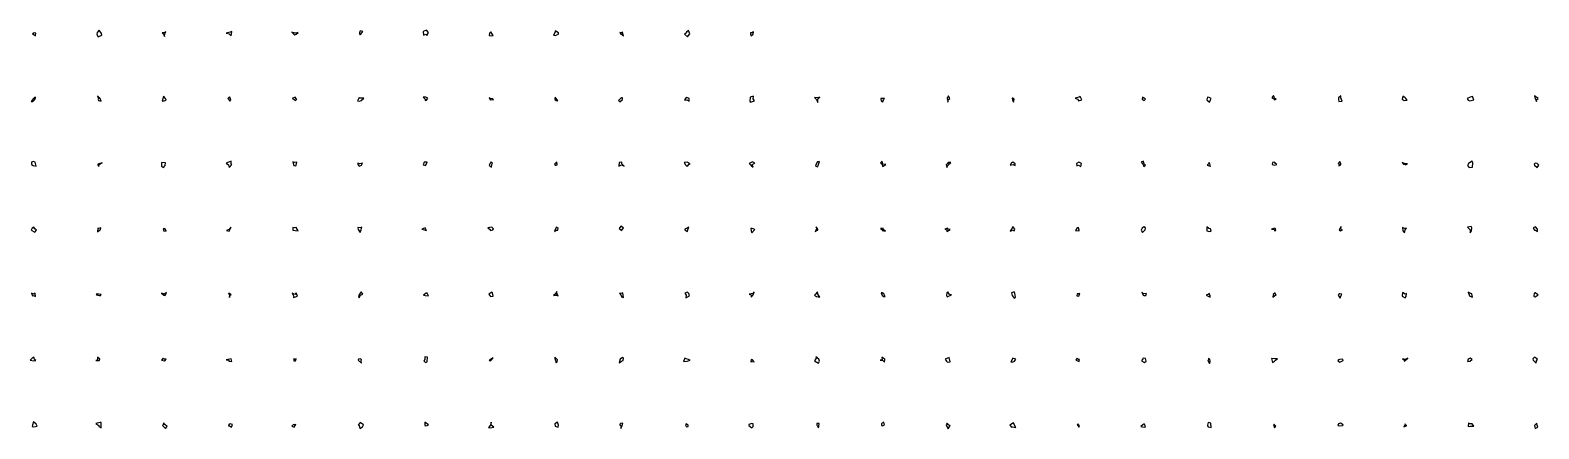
# Model space of a CAD drawing. Extents: x -38 to 48049, y 946 to 7054.
# Drawn here: x 24946 to 48049, y 946 to 7053 of the extents above; entities that cross this region are included whole.
import ezdxf

# ---------------------------------------------------------------- set-up
doc = ezdxf.new("R2010")
doc.units = 0

msp = doc.modelspace()

# ---------------------------------------------------------------- linework, layer by layer
for points in [[(25033.41579, 7005.12182, 0), (25005.08147, 7012.0793, 0), (24993.65449, 7004.63253, 0), (24982.59926, 6992.90711, 0), (24996.80647, 6988.96314, 0), (25026.80716, 6966.39931, 0), (25033.41579, 7005.12182, 0)], [(26036.20395, 7003.95963, 0), (26002.96715, 7051.14766, 0), (25972.79652, 7017.68601, 0), (25967.10864, 6984.33858, 0), (25985.28545, 6948.01475, 0), (26044.57484, 6976.09203, 0), (26036.20395, 7003.95963, 0)], [(27023.37417, 7025.02789, 0), (26993.59056, 7013.51055, 0), (26967.42157, 7009.83392, 0), (26988.02442, 6993.04214, 0), (27003.80341, 6955.76794, 0), (27009.14106, 6994.57557, 0), (27023.37417, 7025.02789, 0)], [(28032.30851, 7034.01712, 0), (28009.39553, 7022.98128, 0), (27949.20425, 7008.87552, 0), (27992.93203, 6995.59953, 0), (27998.3678, 6991.38164, 0), (28022.795, 6964.6838, 0), (28032.30851, 7034.01712, 0)], [(29050.22787, 7017.91508, 0), (29002.18335, 7005.68114, 0), (28955.32063, 7022.44028, 0), (28984.01607, 6991.84329, 0), (29001.01916, 6983.08735, 0), (29017.62349, 6988.75668, 0), (29050.22787, 7017.91508, 0)], [(30042.46258, 7030.13225, 0), (29999.50209, 7044.53606, 0), (29988.59341, 7011.23439, 0), (29990.77658, 6998.71362, 0), (30002.03014, 6983.05952, 0), (30011.18767, 6992.73604, 0), (30042.46258, 7030.13225, 0)], [(31046.37841, 7015.03187, 0), (31013.30051, 7052.53518, 0), (30964.81591, 7030.68023, 0), (30967.56466, 6973.983, 0), (31005.76025, 6988.98807, 0), (31021.47229, 6970.59103, 0), (31046.37841, 7015.03187, 0)], [(32018.40788, 7002.22988, 0), (31998.64234, 7024.5599, 0), (31981.24421, 7007.22527, 0), (31974.46093, 6970.3343, 0), (32014.53064, 6965.3785, 0), (32036.98628, 6972.50946, 0), (32018.40788, 7002.22988, 0)], [(33034.96868, 7012.87931, 0), (32983.5892, 7042.77527, 0), (32984.10746, 7022.74998, 0), (32958.40663, 6974.08296, 0), (32987.42521, 6970.50337, 0), (33038.85342, 6992.5454, 0), (33034.96868, 7012.87931, 0)], [(34019.21981, 7025.85865, 0), (34001.82593, 7014.06629, 0), (33977.07705, 7014.53051, 0), (33992.09209, 6990.20175, 0), (34002.67192, 6992.67026, 0), (34033.8554, 6958.94766, 0), (34019.21981, 7025.85865, 0)], [(35029.27512, 7046.15554, 0), (34994.88824, 7024.34124, 0), (34991.16802, 7008.81493, 0), (34967.27742, 6990.74387, 0), (35010.53459, 6950.87917, 0), (35046.34482, 6996.8775, 0), (35029.27512, 7046.15554, 0)], [(36022.10724, 7026.60189, 0), (35996.12413, 7012.37826, 0), (35978.49584, 7013.97452, 0), (35974.94363, 6987.9919, 0), (35989.70103, 6967.30331, 0), (36016.906, 6993.40885, 0), (36022.10724, 7026.60189, 0)], [(25033.3472, 6020.87569, 0), (25010.32237, 6019.60042, 0), (24995.91641, 6004.34787, 0), (24963.91948, 5959.03272, 0), (24986.69709, 5962.25183, 0), (25011.60813, 5987.77268, 0), (25033.3472, 6020.87569, 0)], [(26017.19906, 6005.98804, 0), (25979.98355, 6046.73261, 0), (25993.39194, 6002.96886, 0), (25987.45814, 5991.0712, 0), (25991.50583, 5973.7095, 0), (26032.60673, 5963.53036, 0), (26017.19906, 6005.98804, 0)], [(27017.39875, 6003.94159, 0), (26989.89841, 6039.66577, 0), (26985.42734, 6017.45888, 0), (26967.70467, 5963.53267, 0), (26995.96788, 5969.1058, 0), (27028.30596, 5979.98521, 0), (27017.39875, 6003.94159, 0)], [(28012.85761, 6005.58621, 0), (27998.88323, 6031.30095, 0), (27971.26849, 6006.00723, 0), (27982.97248, 5996.86083, 0), (28005.13765, 5965.94472, 0), (28017.6066, 5985.67714, 0), (28012.85761, 6005.58621, 0)], [(29021.78029, 6002.00686, 0), (29002.69018, 6023.80253, 0), (28959.57898, 6007.59681, 0), (28986.09733, 5993.67268, 0), (29009.35293, 5974.77297, 0), (29029.93978, 5996.24666, 0), (29021.78029, 6002.00686, 0)], [(30053.63118, 6010.70363, 0), (29995.02702, 6009.29487, 0), (29985.03392, 6020.35386, 0), (29956.9302, 5969.92062, 0), (29991.22724, 5966.61273, 0), (30015.51756, 5973.34653, 0), (30053.63118, 6010.70363, 0)], [(31036.50626, 6013.22549, 0), (31007.40971, 6028.23629, 0), (30966.9408, 6025.44353, 0), (30994.59654, 5994.50862, 0), (30995.60889, 5976.49343, 0), (31016.82537, 5979.62495, 0), (31036.50626, 6013.22549, 0)], [(32023.28091, 6001.37863, 0), (31997.39663, 6006.20221, 0), (31975.36472, 6017.04951, 0), (31992.17221, 5987.45858, 0), (31999.04397, 5992.33953, 0), (32041.57667, 5986.68146, 0), (32023.28091, 6001.37863, 0)], [(33003.18638, 6005.0343, 0), (32984.99505, 6028.37061, 0), (32979.55577, 6001.78684, 0), (32985.35702, 5987.72301, 0), (33001.86433, 5977.47184, 0), (33024.95771, 5970.73459, 0), (33003.18638, 6005.0343, 0)], [(34019.10499, 6013.87559, 0), (34002.67724, 6014.15142, 0), (33991.46686, 6009.09177, 0), (33957.74174, 5974.30483, 0), (33974.59443, 5954.43831, 0), (34016.86503, 5988.44777, 0), (34019.10499, 6013.87559, 0)], [(35040.0177, 6006.24887, 0), (35004.29822, 6019.56821, 0), (34983.12536, 6003.54057, 0), (34965.5713, 5981.96626, 0), (35001.40293, 5986.19423, 0), (35036.03586, 5966.64771, 0), (35040.0177, 6006.24887, 0)], [(36018.50371, 6000.90025, 0), (36020.59388, 6040.16885, 0), (35973.79203, 6026.45043, 0), (35967.84339, 5967.01666, 0), (35975.68293, 5951.65513, 0), (36037.12816, 5971.07415, 0), (36018.50371, 6000.90025, 0)], [(37040.33444, 6023.84981, 0), (37004.98186, 6016.07295, 0), (36957.38264, 6019.74022, 0), (36981.45211, 5994.96213, 0), (37006.94165, 5945.47593, 0), (37006.18796, 5995.92098, 0), (37040.33444, 6023.84981, 0)], [(38026.68311, 6007.23394, 0), (38000.08504, 6006.74594, 0), (37975.21037, 6006.19607, 0), (37977.53922, 5969.68711, 0), (38004.05334, 5953.62218, 0), (38013.61355, 5985.5615, 0), (38026.68311, 6007.23394, 0)], [(39027.51886, 6005.9845, 0), (39010.16498, 6046.9419, 0), (38985.0385, 6006.00915, 0), (38992.2934, 5999.00948, 0), (39000.74006, 5947.23422, 0), (39008.21601, 5993.11528, 0), (39027.51886, 6005.9845, 0)], [(40003.76368, 6004.52246, 0), (39994.91057, 6013.02096, 0), (39985.39365, 6012.79972, 0), (39991.55312, 5986.47225, 0), (40006.33876, 5947.93002, 0), (40014.83187, 5996.67083, 0), (40003.76368, 6004.52246, 0)], [(41023.7221, 6036.07759, 0), (41011.89313, 6026.34658, 0), (40946.5808, 6009.80871, 0), (40990.16042, 5993.44048, 0), (41000.16271, 5968.4126, 0), (41049.45086, 5984.10959, 0), (41023.7221, 6036.07759, 0)], [(42011.78841, 6010.26709, 0), (42000.46961, 6009.94259, 0), (41982.34533, 6027.87238, 0), (41972.5016, 5995.15165, 0), (42005.03039, 5977.06666, 0), (42025.47698, 5995.87375, 0), (42011.78841, 6010.26709, 0)], [(43033.58568, 6004.4002, 0), (43000.43466, 6019.78086, 0), (42973.18218, 6028.34731, 0), (42964.98956, 5983.03954, 0), (43004.91181, 5950.74002, 0), (43020.24348, 5985.08959, 0), (43033.58568, 6004.4002, 0)], [(44005.60325, 6001.04783, 0), (43987.9651, 6051.31247, 0), (43958.27609, 6015.89322, 0), (43994.40029, 5997.44329, 0), (44001.71032, 5983.53158, 0), (44029.20457, 5999.17804, 0), (44005.60325, 6001.04783, 0)], [(45018.92162, 6016.00774, 0), (45018.12071, 6048.72752, 0), (44979.03129, 6017.90615, 0), (44983.56861, 5991.36803, 0), (44988.52993, 5960.89034, 0), (45037.34923, 5962.72121, 0), (45018.92162, 6016.00774, 0)], [(46010.43187, 6003.71076, 0), (46000.08131, 6015.78462, 0), (45967.73607, 6041.27033, 0), (45954.86779, 5997.53754, 0), (45986.06462, 5973.0637, 0), (46030.32238, 5978.22462, 0), (46010.43187, 6003.71076, 0)], [(47035.14207, 6037.05471, 0), (46996.30153, 6028.53354, 0), (46951.12883, 6004.89769, 0), (46965.25555, 5982.76682, 0), (46992.5447, 5967.64775, 0), (47052.35567, 5983.24378, 0), (47035.14207, 6037.05471, 0)], [(48039.8848, 6007.26595, 0), (47984.92481, 6046.87003, 0), (47994.56888, 6001.95095, 0), (47995.7046, 5996.33028, 0), (48012.53654, 5959.17427, 0), (48020.19919, 5990.8128, 0), (48039.8848, 6007.26595, 0)], [(25023.93714, 5029.02827, 0), (24997.5525, 5040.69297, 0), (24964.63871, 5031.88247, 0), (24965.11112, 4997.07485, 0), (24994.14257, 4980.48482, 0), (25037.24724, 4967.69501, 0), (25023.93714, 5029.02827, 0)], [(26046.6726, 5020.91505, 0), (25997.37201, 5005.06911, 0), (25995.85369, 5006.97521, 0), (25976.48249, 4997.26849, 0), (26000.28233, 4963.80282, 0), (26004.46546, 4993.79877, 0), (26046.6726, 5020.91505, 0)], [(27016.45372, 5022.10434, 0), (27008.25766, 5019.43162, 0), (26958.79247, 5026.32995, 0), (26955.29656, 4970.83066, 0), (26986.16613, 4950.8558, 0), (27011.81566, 4980.45612, 0), (27016.45372, 5022.10434, 0)], [(28026.10293, 5001.52698, 0), (28022.21207, 5043.51222, 0), (27946.84033, 5013.71196, 0), (27985.07143, 4991.90693, 0), (27993.2815, 4948.65627, 0), (28035.68451, 4996.2299, 0), (28026.10293, 5001.52698, 0)], [(29030.86526, 5029.83232, 0), (28994.08356, 5026.78894, 0), (28969.12891, 5037.11876, 0), (28982.60925, 4980.55253, 0), (29012.38046, 4975.16859, 0), (29020.4439, 4986.64755, 0), (29030.86526, 5029.83232, 0)], [(30033.71589, 5016.02597, 0), (29996.2871, 5007.6979, 0), (29961.98459, 5014.69947, 0), (29961.83761, 4992.46637, 0), (29982.8625, 4968.08088, 0), (30021.73505, 4982.26582, 0), (30033.71589, 5016.02597, 0)], [(31026.3819, 5032.42042, 0), (31007.31926, 5032.21232, 0), (30977.92279, 5028.45779, 0), (30963.14131, 4991.73103, 0), (31000.62715, 4980.01267, 0), (31007.93906, 4995.58563, 0), (31026.3819, 5032.42042, 0)], [(32024.6383, 5015.05748, 0), (32005.95992, 5037.24591, 0), (31990.7592, 5014.86807, 0), (31974.53136, 4986.57194, 0), (32009.93845, 4951.90258, 0), (32014.36986, 4996.78429, 0), (32024.6383, 5015.05748, 0)], [(33008.9799, 5010.97982, 0), (33008.92504, 5036.01576, 0), (32973.61814, 5001.64883, 0), (32986.20559, 4985.09834, 0), (32999.6643, 4983.08496, 0), (33022.56698, 4994.37693, 0), (33008.9799, 5010.97982, 0)], [(34004.60447, 5003.42936, 0), (34008.78487, 5030.41683, 0), (33963.47625, 5026.85319, 0), (33958.94084, 4968.80908, 0), (33999.77788, 4990.28134, 0), (34042.9416, 4971.38504, 0), (34004.60447, 5003.42936, 0)], [(35051.80015, 5003.85026, 0), (35006.05191, 5028.71933, 0), (34960.79378, 5027.91575, 0), (34979.45812, 4988.79899, 0), (35007.16738, 4963.89902, 0), (35038.29886, 4999.20564, 0), (35051.80015, 5003.85026, 0)], [(36040.94712, 5013.16258, 0), (36008.40494, 5037.45428, 0), (35958.60122, 5010.9129, 0), (35985.07731, 4981.61593, 0), (36018.3277, 4953.72808, 0), (36004.87864, 4995.86145, 0), (36040.94712, 5013.16258, 0)], [(37031.7346, 5041.11412, 0), (37003.71206, 5033.90099, 0), (36989.4751, 5015.96138, 0), (36969.85435, 4967.98051, 0), (37009.34073, 4957.57654, 0), (37013.91876, 4978.2435, 0), (37031.7346, 5041.11412, 0)], [(38005.96355, 5002.18596, 0), (37994.08191, 5043.73253, 0), (37967.51367, 5022.10553, 0), (37995.59107, 4993.98462, 0), (37995.9373, 4966.17923, 0), (38047.56109, 4993.92408, 0), (38005.96355, 5002.18596, 0)], [(39047.18835, 5023.28931, 0), (39002.32343, 5025.51166, 0), (38991.55164, 5008.32561, 0), (38974.0657, 4988.73649, 0), (38984.30368, 4951.3488, 0), (39005.5447, 4991.91272, 0), (39047.18835, 5023.28931, 0)], [(40028.15458, 5003.77946, 0), (39996.33029, 5030.34524, 0), (39974.94461, 5020.31516, 0), (39955.25205, 4986.59402, 0), (40000.05321, 4994.64493, 0), (40029.85787, 4978.06929, 0), (40028.15458, 5003.77946, 0)], [(41046.43933, 5010.84897, 0), (41003.64393, 5032.86824, 0), (40968.00319, 5012.52523, 0), (40974.14249, 4973.27495, 0), (41002.15114, 4984.93641, 0), (41035.85787, 4966.47317, 0), (41046.43933, 5010.84897, 0)], [(42005.88719, 5002.80455, 0), (41996.8643, 5044.55368, 0), (41959.0819, 5029.21947, 0), (41992.3425, 4993.11974, 0), (42000.35439, 4962.62929, 0), (42026.42026, 4982.50552, 0), (42005.88719, 5002.80455, 0)], [(43009.55801, 5005.86377, 0), (43002.73599, 5025.24662, 0), (42993.71297, 5010.62642, 0), (42968.29302, 4985.26075, 0), (43014.38662, 4968.52752, 0), (43022.64982, 4963.58432, 0), (43009.55801, 5005.86377, 0)], [(44013.34165, 5013.76723, 0), (44001.98081, 5030.29147, 0), (43970.09769, 5026.48312, 0), (43964.72467, 4993.91154, 0), (44002.43288, 4984.11706, 0), (44034.65819, 4994.49478, 0), (44013.34165, 5013.76723, 0)], [(45016.20168, 5005.51011, 0), (44999.22766, 5042.11481, 0), (44974.61781, 5008.1316, 0), (44992.55974, 4992.80119, 0), (44987.02535, 4973.5647, 0), (45015.42279, 4990.46212, 0), (45016.20168, 5005.51011, 0)], [(46037.41277, 5005.47512, 0), (46003.68843, 5007.08367, 0), (45955.21244, 5024.27341, 0), (45975.64068, 4998.18767, 0), (45999.89813, 4993.8101, 0), (46007.74437, 4991.36674, 0), (46037.41277, 5005.47512, 0)], [(47037.67161, 5022.44192, 0), (47025.50852, 5045.60153, 0), (46972.4333, 5009.87978, 0), (46957.6498, 4982.1534, 0), (46982.69319, 4951.11034, 0), (47030.92678, 4956.67719, 0), (47037.67161, 5022.44192, 0)], [(48024.85501, 5008.19815, 0), (47992.54505, 5014.49634, 0), (47979.755, 5000.3917, 0), (47983.88912, 4983.57031, 0), (48022.29474, 4951.08082, 0), (48048.84314, 4986.89896, 0), (48024.85501, 5008.19815, 0)], [(25016.86522, 4008.72791, 0), (25003.83721, 4033.50856, 0), (24977.64919, 4018.8743, 0), (24962.45477, 3987.76808, 0), (25018.97003, 3956.73228, 0), (25044.60865, 3987.90928, 0), (25016.86522, 4008.72791, 0)], [(26026.92859, 4025.25475, 0), (25992.65332, 4015.23683, 0), (25980.58711, 4019.64924, 0), (25977.5302, 3963.16118, 0), (26006.06846, 3987.84585, 0), (26023.35897, 3994.24991, 0), (26026.92859, 4025.25475, 0)], [(27013.23667, 4010.90548, 0), (26993.93911, 4017.01563, 0), (26984.78747, 4006.28346, 0), (26995.45656, 3995.51169, 0), (26989.04722, 3979.30442, 0), (27030.81062, 3976.29284, 0), (27013.23667, 4010.90548, 0)], [(28019.96987, 4025.21021, 0), (28017.64649, 4034.40976, 0), (27991.21302, 4001.49886, 0), (27954.60643, 3985.54924, 0), (27994.94351, 3975.67552, 0), (28005.08875, 3996.17754, 0), (28019.96987, 4025.21021, 0)], [(29019.54014, 4030.16552, 0), (28986.88265, 4027.19133, 0), (28969.7082, 4029.02633, 0), (28967.75676, 3990.95259, 0), (29002.72415, 3983.27165, 0), (29050.64872, 3981.12273, 0), (29019.54014, 4030.16552, 0)], [(30027.41202, 4037.32452, 0), (30006.50793, 4026.96013, 0), (29966.22013, 4028.53096, 0), (29968.56685, 3998.44345, 0), (29998.06016, 3955.47222, 0), (30012.84852, 3996.46303, 0), (30027.41202, 4037.32452, 0)], [(31003.03531, 4004.77973, 0), (30995.56266, 4022.69783, 0), (30945.83034, 4004.86066, 0), (30985.35697, 3995.22506, 0), (30995.99112, 3991.23555, 0), (31014.83212, 3984.74187, 0), (31003.03531, 4004.77973, 0)], [(32041.2654, 4008.52155, 0), (32017.27645, 4034.02779, 0), (31952.27895, 4026.23562, 0), (31992.39504, 3999.94823, 0), (31992.3785, 3983.20607, 0), (32032.14913, 3994.62967, 0), (32041.2654, 4008.52155, 0)], [(33031.33561, 4014.77441, 0), (33004.43225, 4034.04695, 0), (32984.50568, 4000.46056, 0), (32973.42224, 3971.27925, 0), (33001.4336, 3987.10576, 0), (33027.56935, 3990.21365, 0), (33031.33561, 4014.77441, 0)], [(34033.10761, 4023.37374, 0), (33988.95325, 4050.90359, 0), (33967.17281, 4015.47574, 0), (33992.56783, 3996.17131, 0), (34008.95687, 3982.4329, 0), (34008.70804, 3990.35168, 0), (34033.10761, 4023.37374, 0)], [(35034.66736, 4035.05463, 0), (35007.71791, 4019.86861, 0), (34973.18754, 4006.46143, 0), (34970.81342, 3995.03711, 0), (35011.75911, 3970.80701, 0), (35019.85138, 3996.86852, 0), (35034.66736, 4035.05463, 0)], [(36018.32129, 4009.99379, 0), (36003.81176, 4014.90666, 0), (35983.82135, 4013.76871, 0), (35985.08704, 3977.53658, 0), (35997.88481, 3947.56009, 0), (36041.11838, 3998.7229, 0), (36018.32129, 4009.99379, 0)], [(37008.5872, 4003.22968, 0), (36983.64988, 4042.19918, 0), (36990.17182, 4005.07625, 0), (36966.32462, 3970.67168, 0), (37002.64676, 3987.88665, 0), (37009.92201, 3988.84632, 0), (37008.5872, 4003.22968, 0)], [(38010.55767, 4001.25384, 0), (38010.87284, 4020.56595, 0), (37968.04527, 4012.23186, 0), (37992.07344, 3998.33814, 0), (37992.36281, 3981.56486, 0), (38041.99095, 3971.73643, 0), (38010.55767, 4001.25384, 0)], [(39003.77258, 4003.66289, 0), (38992.42989, 4018.5286, 0), (38953.68925, 4005.07493, 0), (38981.77437, 3993.92216, 0), (38981.53662, 3966.40205, 0), (39032.60994, 3999.04518, 0), (39003.77258, 4003.66289, 0)], [(40022.26744, 4005.36875, 0), (39994.47904, 4044.65839, 0), (39983.16008, 4021.88911, 0), (39954.00574, 3973.846, 0), (39995.96967, 3990.79203, 0), (40012.11886, 3979.42588, 0), (40022.26744, 4005.36875, 0)], [(41010.80057, 4011.26984, 0), (40992.60592, 4030.37861, 0), (40979.34308, 4023.8154, 0), (40951.3763, 3982.58393, 0), (41010.89097, 3977.67373, 0), (41003.81798, 3996.69437, 0), (41010.80057, 4011.26984, 0)], [(42025.8544, 4024.57324, 0), (42002.34177, 4038.65225, 0), (41974.83945, 4017.33895, 0), (41958.53972, 3988.50767, 0), (41978.00385, 3955.40114, 0), (42019.36783, 3994.50461, 0), (42025.8544, 4024.57324, 0)], [(43019.37677, 4011.04907, 0), (42997.12195, 4016.3403, 0), (42966.52293, 4039.84157, 0), (42966.88112, 3978.9307, 0), (42998.33369, 3970.03143, 0), (43031.92089, 3974.13232, 0), (43019.37677, 4011.04907, 0)], [(44015.69319, 4007.98854, 0), (44005.83207, 4020.27235, 0), (43955.5821, 4005.13752, 0), (43994.29523, 3998.32345, 0), (43999.57381, 3981.52047, 0), (44023.58936, 3985.71529, 0), (44015.69319, 4007.98854, 0)], [(45014.5133, 4006.04681, 0), (45019.94278, 4042.83749, 0), (44994.7583, 4006.92041, 0), (44990.16612, 3996.72214, 0), (45010.25159, 3977.96073, 0), (45040.13133, 3993.6734, 0), (45014.5133, 4006.04681, 0)], [(46021.75613, 4018.09238, 0), (45992.08666, 4015.21154, 0), (45961.86416, 4028.36897, 0), (45965.15829, 3980.74974, 0), (45991.8007, 3949.81834, 0), (46003.78435, 3994.37227, 0), (46021.75613, 4018.09238, 0)], [(47024.31525, 4022.51752, 0), (47012.85088, 4045.88492, 0), (46958.74204, 4034.42119, 0), (46995.63198, 3995.13234, 0), (46995.02338, 3949.79769, 0), (47017.60257, 3978.38587, 0), (47024.31525, 4022.51752, 0)], [(48026.23358, 4006.68801, 0), (47997.73566, 4041.94998, 0), (47961.9329, 4025.51929, 0), (47981.15514, 3990.10347, 0), (47995.52046, 3990.75912, 0), (48027.97678, 3970.60078, 0), (48026.23358, 4006.68801, 0)], [(25021.49787, 3025.41945, 0), (25000.97285, 3010.61144, 0), (24965.27021, 3022.33957, 0), (24981.8304, 2983.50739, 0), (24997.09317, 2986.74826, 0), (25027.93856, 2974.82418, 0), (25021.49787, 3025.41945, 0)], [(26034.08114, 3005.23289, 0), (25997.32297, 3009.38926, 0), (25955.40654, 3006.78392, 0), (25963.73156, 2997.28139, 0), (26002.51037, 2987.00473, 0), (26024.30172, 2991.02643, 0), (26034.08114, 3005.23289, 0)], [(27036.45528, 3034.48691, 0), (27000.97926, 3011.48572, 0), (26959.5794, 3022.24531, 0), (26994.70803, 2994.51835, 0), (26999.472, 2993.45202, 0), (27011.19242, 2987.09948, 0), (27036.45528, 3034.48691, 0)], [(28021.95638, 3000.53243, 0), (27990.30088, 3023.04527, 0), (27984.45286, 3017.65824, 0), (27996.48902, 2996.36395, 0), (28000.7629, 2955.55066, 0), (28005.13224, 2997.16307, 0), (28021.95638, 3000.53243, 0)], [(29021.12386, 3031.70047, 0), (29000.72559, 3006.10844, 0), (28959.33041, 3025.04107, 0), (28981.42991, 2971.95626, 0), (28977.35566, 2960.39964, 0), (29039.96403, 2975.8695, 0), (29021.12386, 3031.70047, 0)], [(30038.10784, 3010.61917, 0), (30016.654, 3042.45597, 0), (29989.3917, 3007.70243, 0), (29975.57165, 2983.59252, 0), (29984.69925, 2954.5259, 0), (30003.69559, 2995.16449, 0), (30038.10784, 3010.61917, 0)], [(31025.12398, 3022.37437, 0), (31009.91939, 3024.28773, 0), (30989.63262, 3010.37245, 0), (30967.95288, 2994.76526, 0), (30997.21689, 2987.97801, 0), (31046.92249, 2985.55063, 0), (31025.12398, 3022.37437, 0)], [(32023.81809, 3028.25401, 0), (32015.42795, 3041.4492, 0), (31969.63377, 3006.49995, 0), (31979.12768, 2994.60359, 0), (31994.85237, 2975.65353, 0), (32034.50952, 2978.89019, 0), (32023.81809, 3028.25401, 0)], [(33015.51243, 3009.5677, 0), (33012.19005, 3049.68154, 0), (32985.8738, 3009.0085, 0), (32958.93161, 2989.80166, 0), (33001.39169, 2992.12566, 0), (33033.00915, 2982.22168, 0), (33015.51243, 3009.5677, 0)], [(34020.36946, 3030.33663, 0), (34007.33003, 3018.54539, 0), (33973.14477, 3022.87451, 0), (33992.08373, 2996.37467, 0), (34004.46537, 2963.06854, 0), (34030.60192, 2958.55366, 0), (34020.36946, 3030.33663, 0)], [(35030.86999, 3017.85165, 0), (35011.07974, 3037.85676, 0), (34970.80566, 3026.74031, 0), (34992.35586, 2995.28176, 0), (34984.84034, 2951.73151, 0), (35043.44322, 2984.21304, 0), (35030.86999, 3017.85165, 0)], [(36031.65491, 3042.62177, 0), (36010.40547, 3018.34912, 0), (35957.4009, 3006.72891, 0), (35990.66263, 2996.12231, 0), (35988.61299, 2961.23672, 0), (36016.43219, 2997.09763, 0), (36031.65491, 3042.62177, 0)], [(37007.50975, 3006.85126, 0), (37003.30088, 3046.70434, 0), (36972.30149, 3006.90883, 0), (36957.38127, 2994.00914, 0), (36987.64413, 2973.21717, 0), (37036.27576, 2961.81413, 0), (37007.50975, 3006.85126, 0)], [(38016.27709, 3016.20426, 0), (37995.70766, 3031.15897, 0), (37977.13783, 3027.82609, 0), (37985.85253, 2998.62748, 0), (38011.01166, 2973.30509, 0), (38041.29778, 2972.89468, 0), (38016.27709, 3016.20426, 0)], [(39023.64349, 3003.46984, 0), (38998.54422, 3042.60495, 0), (38981.47218, 3030.19931, 0), (38976.35553, 2988.10107, 0), (38991.06716, 2966.83569, 0), (39053.26128, 2996.28828, 0), (39023.64349, 3003.46984, 0)], [(40024.16466, 3023.36658, 0), (40013.02832, 3046.87874, 0), (39971.945, 3029.64433, 0), (39986.3377, 2986.8212, 0), (40013.09359, 2947.50869, 0), (40035.85025, 2964.44034, 0), (40024.16466, 3023.36658, 0)], [(41020.09174, 3021.55394, 0), (41002.01607, 3014.66053, 0), (40978.59714, 3015.48659, 0), (40976.31105, 2985.25561, 0), (41002.80587, 2978.28585, 0), (41010.33583, 2996.02478, 0), (41020.09174, 3021.55394, 0)], [(42041.66567, 3017.03218, 0), (41993.17084, 3013.4062, 0), (41969.4087, 3039.40355, 0), (41989.84241, 2996.18509, 0), (42002.66398, 2990.40018, 0), (42028.56251, 2988.6436, 0), (42041.66567, 3017.03218, 0)], [(43008.12117, 3006.04699, 0), (43005.85542, 3019.78715, 0), (42991.73408, 3011.4648, 0), (42952.43366, 2995.94056, 0), (43016.30979, 2960.67101, 0), (43015.35818, 2988.36936, 0), (43008.12117, 3006.04699, 0)], [(44013.09022, 3019.30354, 0), (44013.852, 3029.95147, 0), (43980.47066, 3001.67764, 0), (43973.72987, 2962.84569, 0), (44005.1498, 2987.72207, 0), (44028.25702, 2993.32284, 0), (44013.09022, 3019.30354, 0)], [(45031.25775, 3007.13554, 0), (45004.14302, 3012.32001, 0), (44989.50084, 3014.34651, 0), (44975.388, 2993.40687, 0), (45006.74975, 2948.71975, 0), (45014.95491, 2978.08277, 0), (45031.25775, 3007.13554, 0)], [(46020.08253, 3018.36753, 0), (45999.86867, 3007.46093, 0), (45962.21395, 3033.75145, 0), (45955.60274, 2978.07111, 0), (46002.31932, 2953.59003, 0), (46017.24691, 2975.36627, 0), (46020.08253, 3018.36753, 0)], [(47021.08759, 3011.85461, 0), (47009.882, 3020.01101, 0), (46965.63461, 3041.0661, 0), (46989.54017, 2982.80566, 0), (46990.0635, 2976.12551, 0), (47031.59928, 2965.23421, 0), (47021.08759, 3011.85461, 0)], [(48014.09547, 3016.11306, 0), (47993.78646, 3027.59623, 0), (47978.14804, 3025.02213, 0), (47971.68067, 2974.18403, 0), (47991.93947, 2968.36841, 0), (48038.88854, 2999.06539, 0), (48014.09547, 3016.11306, 0)], [(25010.49516, 2007.19719, 0), (25000.14227, 2045.5736, 0), (24980.28358, 2033.17222, 0), (24946.47449, 1997.29716, 0), (25001.44706, 1987.62865, 0), (25032.84727, 1990.89109, 0), (25010.49516, 2007.19719, 0)], [(26015.71046, 2012.99794, 0), (25976.12792, 2045.11626, 0), (25976.52103, 2003.20325, 0), (25952.94505, 1993.05983, 0), (26002.97086, 1990.67156, 0), (26006.15518, 1996.87979, 0), (26015.71046, 2012.99794, 0)], [(27027.29479, 2011.10785, 0), (27000.87313, 2015.08087, 0), (26980.63845, 2030.61477, 0), (26959.80905, 1998.7393, 0), (27003.13263, 1990.26571, 0), (27010.23402, 1988.01022, 0), (27027.29479, 2011.10785, 0)], [(28023.34989, 2019.18578, 0), (27996.62189, 2012.09763, 0), (27947.08795, 2003.30491, 0), (27987.23209, 1997.09512, 0), (27989.60012, 1980.81486, 0), (28032.56603, 1976.33889, 0), (28023.34989, 2019.18578, 0)], [(29020.97208, 2019.97122, 0), (28996.61243, 2008.87006, 0), (28982.0071, 2022.86252, 0), (28983.51776, 1988.09715, 0), (29002.06755, 1987.99422, 0), (29007.68576, 1989.7399, 0), (29020.97208, 2019.97122, 0)], [(30022.48379, 2010.11141, 0), (30001.93046, 2017.78401, 0), (29971.78616, 2011.44524, 0), (29969.43579, 1997.63394, 0), (30019.99944, 1952.24746, 0), (30017.10106, 1981.8123, 0), (30022.48379, 2010.11141, 0)], [(31032.05707, 2044.35338, 0), (30989.77118, 2050.04526, 0), (30990.34701, 2006.12452, 0), (30976.32919, 1986.40328, 0), (30999.51755, 1960.57269, 0), (31026.37305, 1971.19724, 0), (31032.05707, 2044.35338, 0)], [(32036.8468, 2035.90854, 0), (31995.44895, 2008.55192, 0), (31987.56318, 2005.29591, 0), (31974.58884, 1998.82187, 0), (31991.94234, 1981.17218, 0), (32008.20666, 1995.7335, 0), (32036.8468, 2035.90854, 0)], [(33020.80519, 2003.45336, 0), (32980.09258, 2042.63679, 0), (32983.18574, 2022.03689, 0), (32992.69824, 1991.26073, 0), (33002.82981, 1958.93317, 0), (33017.63831, 1970.71166, 0), (33020.80519, 2003.45336, 0)], [(34032.47975, 2030.98098, 0), (34019.38504, 2040.70072, 0), (33980.70292, 2015.83983, 0), (33968.33318, 1956.974, 0), (34002.86838, 1981.82209, 0), (34026.74163, 1994.31427, 0), (34032.47975, 2030.98098, 0)], [(35028.69897, 2010.55171, 0), (34993.15065, 2016.75159, 0), (34972.09243, 2028.4031, 0), (34953.10626, 1978.89236, 0), (35004.88904, 1984.08842, 0), (35051.80373, 1997.44941, 0), (35028.69897, 2010.55171, 0)], [(36007.96365, 2003.41056, 0), (36000.23872, 2005.16986, 0), (35988.85436, 2008.09293, 0), (35980.92091, 1973.00903, 0), (35996.38855, 1979.04498, 0), (36034.52301, 1973.20137, 0), (36007.96365, 2003.41056, 0)], [(37022.0625, 2010.96755, 0), (36977.21092, 2048.38834, 0), (36981.96158, 2028.06186, 0), (36959.05483, 1985.67928, 0), (37018.11385, 1953.38103, 0), (37032.04426, 1984.38786, 0), (37022.0625, 2010.96755, 0)], [(38032.71101, 2014.84233, 0), (37988.19772, 2044.22227, 0), (37991.45394, 2001.68064, 0), (37965.03549, 1997.20971, 0), (38002.16497, 1993.09456, 0), (38031.18809, 1964.96655, 0), (38032.71101, 2014.84233, 0)], [(39022.10879, 2019.07531, 0), (39017.36924, 2038.27602, 0), (38958.12227, 2014.25534, 0), (38980.60325, 1984.37096, 0), (38995.31941, 1965.78441, 0), (39033.11186, 1973.23386, 0), (39022.10879, 2019.07531, 0)], [(40040.37606, 2011.98668, 0), (39987.72488, 2029.84128, 0), (39984.46921, 2005.90118, 0), (39965.20884, 1974.53031, 0), (39984.7517, 1968.39279, 0), (40019.23208, 1982.44037, 0), (40040.37606, 2011.98668, 0)], [(41017.15504, 2010.71263, 0), (40998.46506, 2008.88556, 0), (40981.46797, 2029.87678, 0), (40959.34173, 1999.60219, 0), (41010.92764, 1976.12006, 0), (41011.80578, 1992.54714, 0), (41017.15504, 2010.71263, 0)], [(42025.50568, 2022.08313, 0), (41987.56633, 2027.99716, 0), (41984.89852, 2016.48162, 0), (41963.35068, 1985.72728, 0), (42010.8384, 1961.96532, 0), (42035.98691, 1980.65503, 0), (42025.50568, 2022.08313, 0)], [(43012.03688, 2015.77581, 0), (42992.8825, 2025.12828, 0), (42993.13182, 2010.20285, 0), (42982.03059, 1992.85391, 0), (43006.76466, 1946.77808, 0), (43013.96416, 1976.93678, 0), (43012.03688, 2015.77581, 0)], [(44046.51737, 2020.64983, 0), (44007.06639, 2017.98958, 0), (43955.98044, 2023.12152, 0), (43968.80838, 1962.61307, 0), (44002.22203, 1984.74341, 0), (44014.15625, 1999.17305, 0), (44046.51737, 2020.64983, 0)], [(45049.21464, 2014.62729, 0), (45000.20178, 2009.65909, 0), (44981.29301, 2002.33239, 0), (44971.73271, 1985.69835, 0), (45000.16134, 1969.87737, 0), (45051.29409, 1994.61792, 0), (45049.21464, 2014.62729, 0)], [(46041.11472, 2026.89287, 0), (46002.00099, 2005.78231, 0), (45961.17187, 2020.7697, 0), (45993.48309, 1997.45364, 0), (45992.70504, 1976.9989, 0), (46006.62414, 1999.13699, 0), (46041.11472, 2026.89287, 0)], [(47030.51248, 2007.13454, 0), (46999.51301, 2027.55834, 0), (46966.8952, 2012.11553, 0), (46956.63068, 1975.22777, 0), (47003.26, 1984.8514, 0), (47005.00305, 1994.10191, 0), (47030.51248, 2007.13454, 0)], [(48028.84461, 2013.37837, 0), (47980.49426, 2046.04844, 0), (47958.24479, 2018.32693, 0), (47962.86242, 1998.76639, 0), (48008.59923, 1950.10365, 0), (48012.05821, 1986.43147, 0), (48028.84461, 2013.37837, 0)], [(25037.64145, 1016.15313, 0), (24997.00784, 1052.48849, 0), (24984.40229, 1003.2235, 0), (24979.25887, 980.74963, 0), (25003.38035, 976.0158, 0), (25052.82, 988.59593, 0), (25037.64145, 1016.15313, 0)], [(26031.45522, 1043.43713, 0), (26019.07787, 1044.93613, 0), (25954.06109, 1029.02137, 0), (25997.38191, 995.73647, 0), (25996.49396, 983.00861, 0), (26032.65026, 962.41993, 0), (26031.45522, 1043.43713, 0)], [(27008.66655, 1013.78861, 0), (26986.30251, 1038.46209, 0), (26982.86997, 1006.2227, 0), (26974.13191, 999.08631, 0), (27017.16384, 953.50085, 0), (27042.58903, 983.57846, 0), (27008.66655, 1013.78861, 0)], [(28046.46027, 1011.13949, 0), (28009.08405, 1024.36282, 0), (27989.96112, 1009.80229, 0), (27982.71298, 992.62743, 0), (27998.44412, 993.37244, 0), (28031.94243, 970.53764, 0), (28046.46027, 1011.13949, 0)], [(29016.26626, 1013.90653, 0), (29001.26649, 1008.88883, 0), (28979.89089, 1012.09538, 0), (28954.14072, 988.56153, 0), (28990.35335, 974.00488, 0), (29006.5615, 997.79328, 0), (29016.26626, 1013.90653, 0)], [(30048.99781, 1008.41493, 0), (30001.49098, 1044.32677, 0), (29970.10177, 1000.70818, 0), (29984.18044, 994.86997, 0), (29992.63449, 950.93729, 0), (30036.59968, 978.68637, 0), (30048.99781, 1008.41493, 0)], [(31043.60956, 1006.04922, 0), (30991.56589, 1046.34885, 0), (30991.44574, 1004.60906, 0), (30992.42203, 996.20219, 0), (31002.9224, 994.35041, 0), (31025.95965, 998.38621, 0), (31043.60956, 1006.04922, 0)], [(32004.0206, 1003.09903, 0), (32007.93107, 1050.21432, 0), (31996.01297, 1003.76875, 0), (31966.32595, 968.81452, 0), (31990.66812, 960.92351, 0), (32047.10685, 974.3051, 0), (32004.0206, 1003.09903, 0)], [(33037.6572, 1003.24285, 0), (33021.58413, 1049.31712, 0), (32981.30913, 1023.65537, 0), (32984.56053, 984.91536, 0), (32999.81019, 980.26422, 0), (33029.66114, 973.14723, 0), (33037.6572, 1003.24285, 0)], [(34021.01706, 1030.6214, 0), (33985.3634, 1026.76995, 0), (33972.47568, 1007.65447, 0), (33989.44819, 998.51712, 0), (33990.43957, 952.25517, 0), (34009.47032, 992.95389, 0), (34021.01706, 1030.6214, 0)], [(35021.358, 1004.29648, 0), (34993.30014, 1023.44987, 0), (34983.42804, 1007.34594, 0), (34986.18437, 994.83695, 0), (34993.89541, 977.72451, 0), (35022.5571, 979.61243, 0), (35021.358, 1004.29648, 0)], [(36019.40618, 1022.19263, 0), (35997.96673, 1027.36746, 0), (35950.86104, 1014.48933, 0), (35952.27908, 999.70483, 0), (35999.69648, 959.23959, 0), (36017.05226, 984.40071, 0), (36019.40618, 1022.19263, 0)], [(37026.16615, 1030.08936, 0), (36992.70658, 1028.8702, 0), (36990.4557, 1000.94252, 0), (36996.62005, 995.72122, 0), (37016.26876, 963.84322, 0), (37023.50402, 980.70299, 0), (37026.16615, 1030.08936, 0)], [(38026.6754, 1006.59831, 0), (38019.63688, 1049.77831, 0), (37984.67578, 1025.50007, 0), (37981.50654, 998.79747, 0), (38001.35666, 991.80838, 0), (38007.77806, 998.93388, 0), (38026.6754, 1006.59831, 0)], [(39015.35723, 1004.45502, 0), (38989.31329, 1032.35993, 0), (38971.73338, 1008.50465, 0), (38979.82623, 992.58693, 0), (39005.73381, 946.32866, 0), (39035.23798, 995.67998, 0), (39015.35723, 1004.45502, 0)], [(40013.22714, 1012.3836, 0), (40005.14743, 1035.80658, 0), (39948.99036, 1004.47891, 0), (39974.2215, 973.6631, 0), (39989.87419, 977.70611, 0), (40042.30695, 966.45097, 0), (40013.22714, 1012.3836, 0)], [(41006.50428, 1000.44545, 0), (40991.01413, 1020.38944, 0), (40980.7479, 1002.02173, 0), (40992.84744, 998.54657, 0), (41005.43091, 969.73482, 0), (41016.53293, 995.86917, 0), (41006.50428, 1000.44545, 0)], [(42012.50941, 1015.5629, 0), (41998.63501, 1015.2649, 0), (41987.15762, 1005.73687, 0), (41952.39188, 980.69959, 0), (42005.12684, 973.86878, 0), (42023.64816, 979.08311, 0), (42012.50941, 1015.5629, 0)], [(43025.71388, 1033.57142, 0), (42986.88484, 1042.31914, 0), (42974.48945, 1002.20712, 0), (42975.82332, 993.03571, 0), (42987.84944, 976.77215, 0), (43030.45941, 967.81288, 0), (43025.71388, 1033.57142, 0)], [(44005.16999, 1003.67629, 0), (43990.7858, 1017.43689, 0), (43986.38628, 1008.67067, 0), (43988.41006, 998.37404, 0), (44001.98585, 960.38121, 0), (44023.92184, 989.65607, 0), (44005.16999, 1003.67629, 0)], [(45050.59182, 1006.20225, 0), (45013.20002, 1030.89263, 0), (44979.62562, 1021.44799, 0), (44969.97021, 995.86837, 0), (45001.01236, 994.19603, 0), (45046.35498, 994.91861, 0), (45050.59182, 1006.20225, 0)], [(46009.34007, 1003.40751, 0), (46003.13656, 1020.87655, 0), (45994.74732, 1003.15686, 0), (45979.99959, 977.67476, 0), (45999.34284, 982.42937, 0), (46026.75388, 998.69983, 0), (46009.34007, 1003.40751, 0)], [(47028.62888, 1024.827, 0), (46989.6698, 1025.09056, 0), (46969.44252, 1040.77947, 0), (46968.01243, 979.97288, 0), (46999.86521, 985.56622, 0), (47051.6809, 986.94779, 0), (47028.62888, 1024.827, 0)], [(48020.4648, 1017.56571, 0), (48019.24637, 1034.364, 0), (47992.06109, 1009.89907, 0), (47980.22007, 997.87021, 0), (47991.737, 953.61663, 0), (48032.22685, 972.54878, 0), (48020.4648, 1017.56571, 0)]]:
    msp.add_polyline3d(points)

doc.saveas('drawing.dxf')
